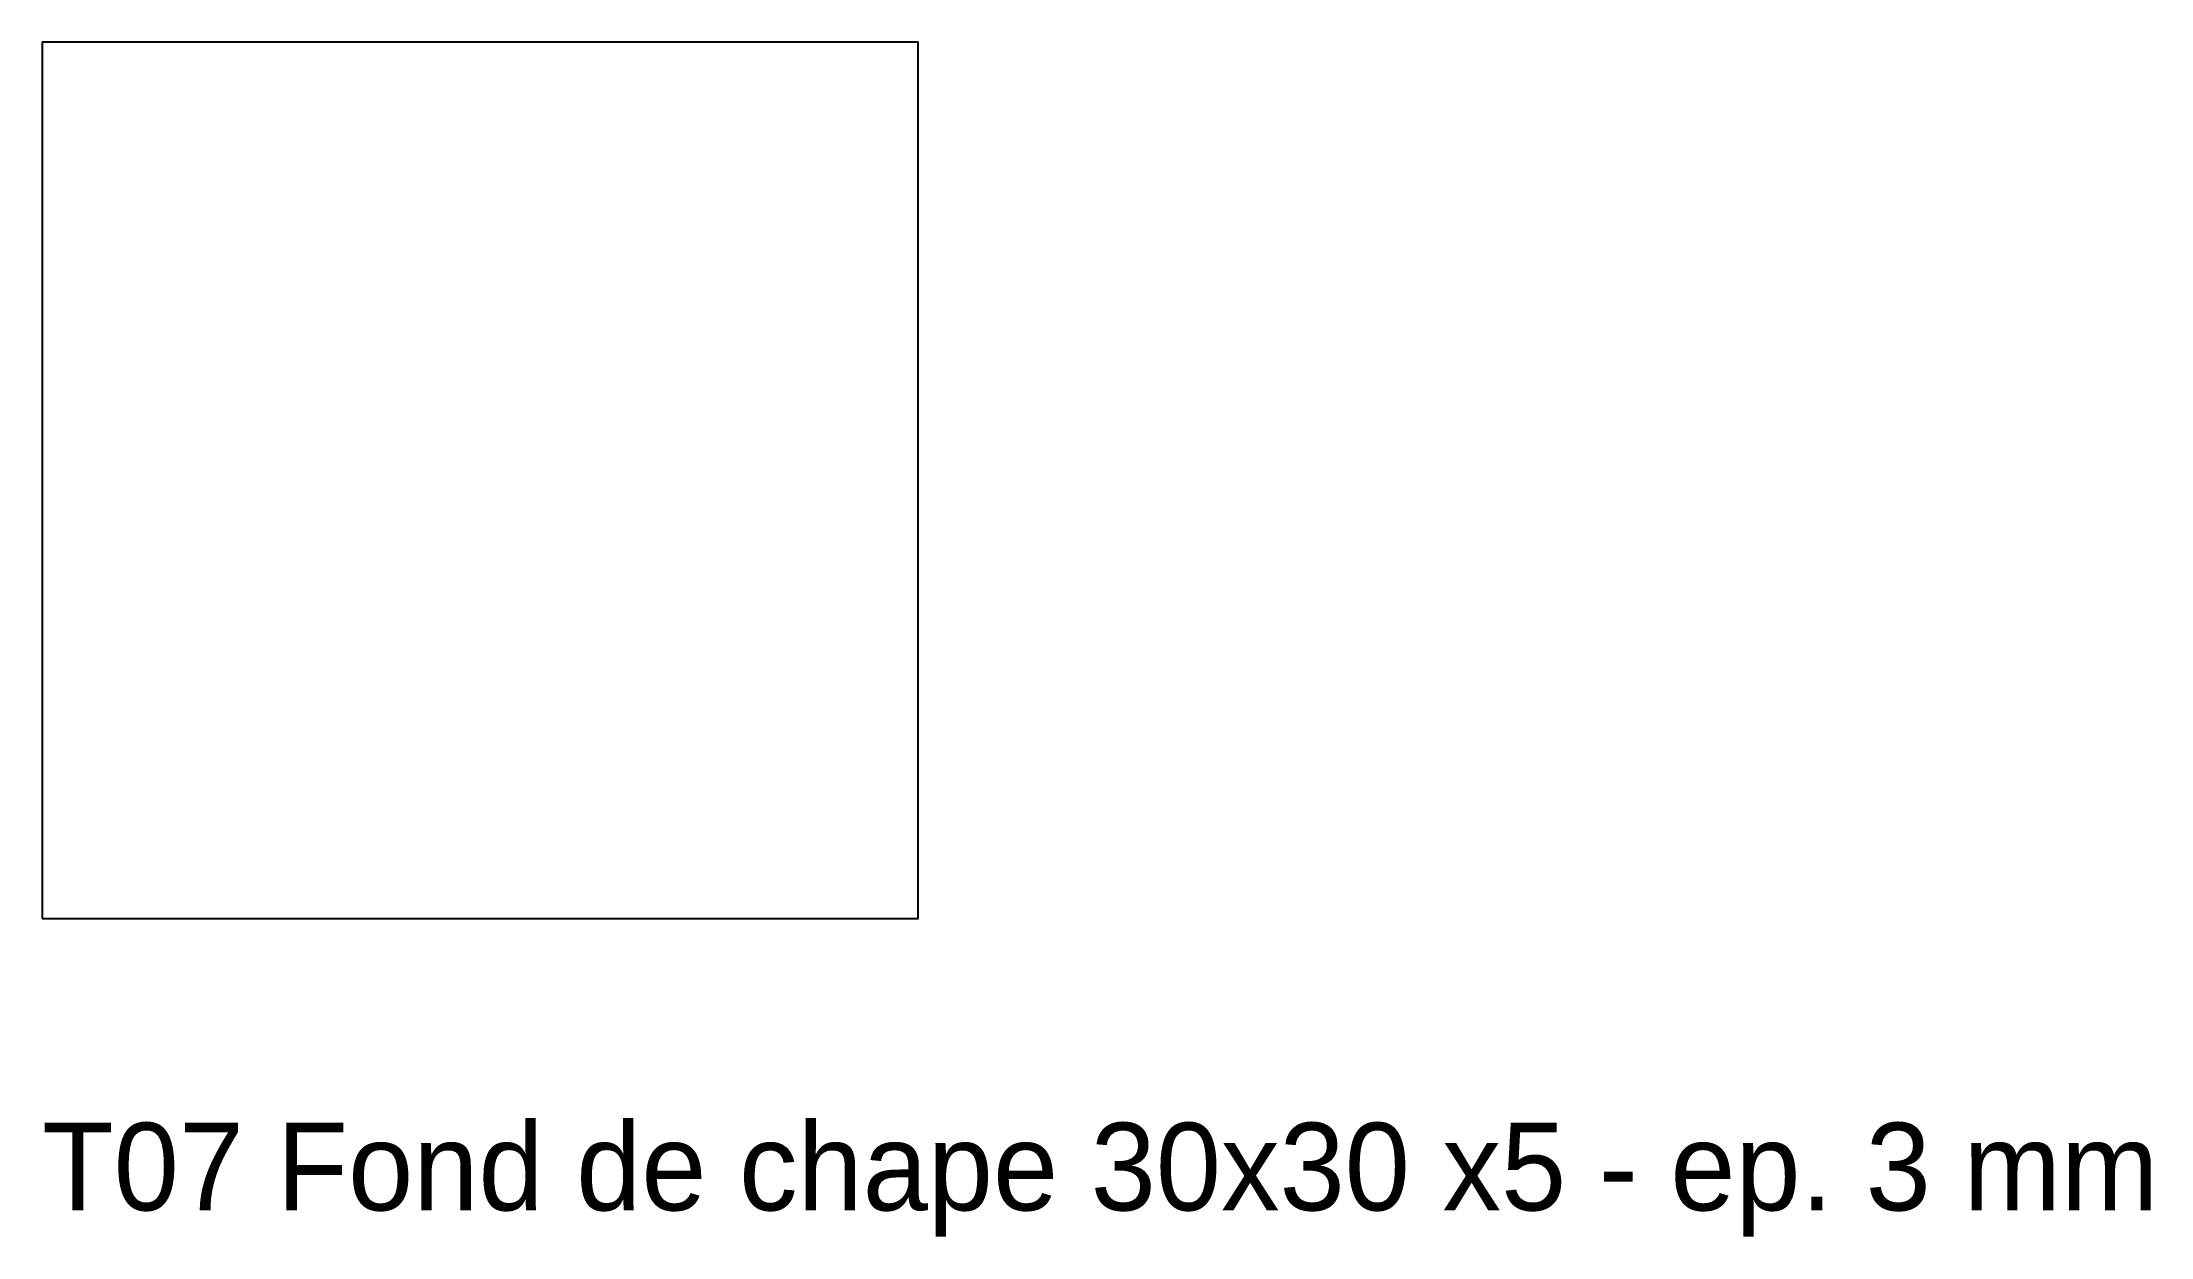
# Model space of a CAD drawing. Header units: millimetres. Extents: x 0 to 72.2, y -10.9 to 30.
import ezdxf

# ---------------------------------------------------------------- set-up
doc = ezdxf.new("R2010")
doc.units = ezdxf.units.MM
doc.layers.add('NOTE', color=7, linetype='Continuous')
doc.layers.add('OUTLINE', color=7, linetype='Continuous')

msp = doc.modelspace()

# ---------------------------------------------------------------- linework, layer by layer
at = {"layer": 'OUTLINE'}
msp.add_lwpolyline([(0, 0), (30, 0), (30, 30), (0, 30)], close=True, dxfattribs=at)

# ---------------------------------------------------------------- texts
at = {"layer": 'NOTE'}
msp.add_text('T07 Fond de chape 30x30 x5 - ep. 3 mm', height=3, dxfattribs=at).set_placement((0, -10))

doc.saveas('drawing.dxf')
